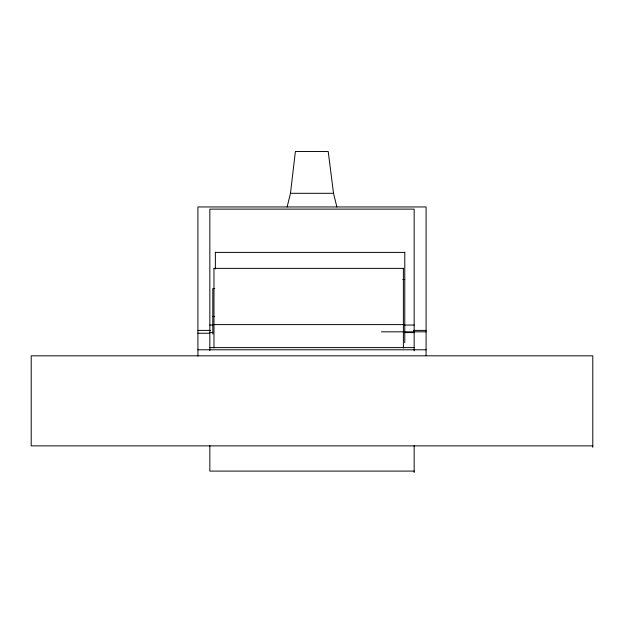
<?xml version="1.0" encoding="UTF-8"?>
<svg xmlns="http://www.w3.org/2000/svg" width="624" height="624" viewBox="0 0 624 624"><rect width="100%" height="100%" fill="white"/><g stroke="black" fill="none" stroke-linecap="round" stroke-linejoin="round"><path stroke-width="0.94" d="M287.141 206.95L290.472 193.307L295.386 151.484L328.208 151.484L333.528 193.307L336.859 206.95M290.472 193.307L333.528 193.307M215.366 252.4L404.781 252.4M213.977 268.375L403.393 268.375M402.839 279.482L404.781 279.482M214.757 288.6L212.807 288.6L212.807 334.012M212.807 316.477L214.757 316.477M213.977 324.605L403.393 324.605M209.843 325.049L212.761 325.049M404.43 325.049L414.157 325.049M197.917 330.392L210.374 330.392M413.564 330.392L426.083 330.392M381.451 331.82L426.083 331.82M209.843 332.592L212.761 332.592M404.43 332.592L414.157 332.592M197.917 333.239L209.555 333.239M209.843 347.615L414.157 347.615M197.917 349.791L426.083 349.791M592.8 445.887L31.2 445.887L31.2 355.82L592.8 355.82L592.8 447.307M414.157 471.089L209.843 471.089L209.843 445.606M426.083 355.602L426.083 206.95L197.917 206.95L197.917 356.054M414.157 350.782L414.157 209.118L209.843 209.118L209.843 350.532M414.157 445.614L414.157 472.516M404.781 252.166L404.781 342.732M403.393 268.25L403.393 347.981M215.366 252.166L215.366 268.944M213.977 268.25L213.977 347.981"/></g></svg>
